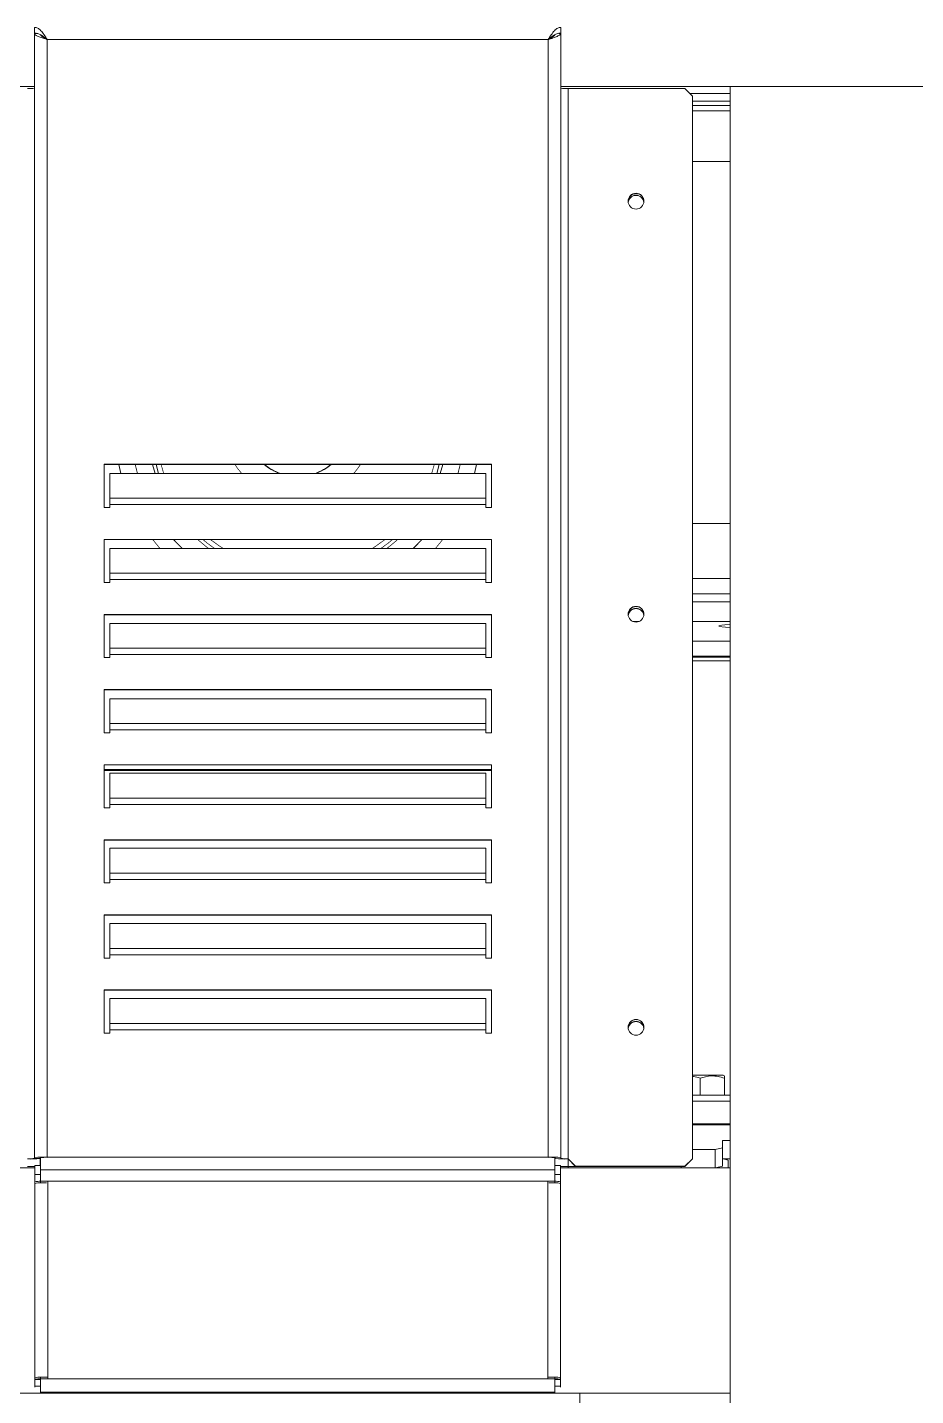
# Model space of a CAD drawing. Header units: millimetres. Extents: x -16985 to -606, y 2122 to 9380.
# Drawn here: x -11820.5 to -11584.2, y 6938.8 to 7302.9 of the extents above; entities that cross this region are included whole.
import ezdxf

# ---------------------------------------------------------------- set-up
doc = ezdxf.new("R2010")
doc.units = ezdxf.units.MM
doc.linetypes.add('K5LT32768', pattern=[0])
doc.linetypes.add('K5LT_THIN', pattern=[0])

msp = doc.modelspace()

# ---------------------------------------------------------------- linework, layer by layer
at = {"color": 7, "linetype": 'K5LT_THIN', "lineweight": 18}
for p, q in [((-11818.55, 7302.88), (-11818.55, 7301.38)), ((-11678.55, 7302.88), (-11678.55, 7301.38)), ((-11818.55, 7002.16), (-11818.55, 7301.28)), ((-11818.55, 7301.28), (-11817.8, 7301.28)), ((-11815.15, 7299.63), (-11815.15, 7002.31)), ((-11681.95, 7299.63), (-11815.15, 7299.63)), ((-11681.95, 7002.31), (-11681.95, 7299.63)), ((-11678.55, 7301.28), (-11679.1, 7301.28)), ((-11678.55, 7301.28), (-11678.55, 7002.16)), ((-13135.55, 7287.19), (-11818.55, 7287.19)), ((-11678.55, 7287.19), (-11531.55, 7287.19)), ((-11676.65, 7001.88), (-11676.65, 7286.61)), ((-11676.65, 7286.61), (-11645.55, 7286.61)), ((-11643.55, 7284.61), (-11645.55, 7286.61)), ((-11633.55, 7285.26), (-11644.21, 7285.26)), ((-11643.55, 7284.61), (-11643.55, 7001.88)), ((-11633.55, 7287.19), (-11573.55, 7287.19)), ((-11633.55, 6078.19), (-11633.55, 7287.19)), ((-11643.55, 7283.26), (-11633.55, 7283.26)), ((-11643.55, 7282.06), (-11633.55, 7282.06)), ((-11697.05, 7186.64), (-11800.05, 7186.64)), ((-11800.05, 7186.64), (-11800.05, 7175.15)), ((-11697.05, 7186.57), (-11800.05, 7186.57)), ((-11796.13, 7186.57), (-11795.6, 7184.22)), ((-11787.14, 7186.57), (-11786.48, 7184.22)), ((-11786.22, 7186.57), (-11785.54, 7184.22)), ((-11711.57, 7184.22), (-11710.89, 7186.57)), ((-11710.63, 7184.22), (-11709.97, 7186.57)), ((-11701.51, 7184.22), (-11700.98, 7186.57)), ((-11697.05, 7175.15), (-11697.05, 7186.64)), ((-11798.55, 7184.22), (-11698.55, 7184.22)), ((-11798.55, 7177.63), (-11798.55, 7184.22)), ((-11698.55, 7184.22), (-11698.55, 7177.63)), ((-11798.55, 7175.95), (-11798.55, 7177.63)), ((-11798.55, 7177.63), (-11698.55, 7177.63)), ((-11798.55, 7175.15), (-11798.55, 7175.95)), ((-11798.55, 7175.95), (-11698.55, 7175.95)), ((-11698.55, 7177.63), (-11698.55, 7175.95)), ((-11698.55, 7175.95), (-11698.55, 7175.15)), ((-11800.05, 7175.15), (-11798.55, 7175.15)), ((-11698.55, 7175.15), (-11697.05, 7175.15)), ((-11697.05, 7166.66), (-11800.05, 7166.66)), ((-11800.05, 7166.66), (-11800.05, 7155.17)), ((-11697.05, 7166.59), (-11800.05, 7166.59)), ((-11697.05, 7155.17), (-11697.05, 7166.66)), ((-11798.55, 7164.24), (-11698.55, 7164.24)), ((-11798.55, 7157.65), (-11798.55, 7164.24)), ((-11698.55, 7164.24), (-11698.55, 7157.65)), ((-11798.55, 7157.65), (-11698.55, 7157.65)), ((-11798.55, 7155.97), (-11798.55, 7157.65)), ((-11698.55, 7157.65), (-11698.55, 7155.97)), ((-11800.05, 7155.17), (-11798.55, 7155.17)), ((-11798.55, 7155.17), (-11798.55, 7155.97)), ((-11798.55, 7155.97), (-11698.55, 7155.97)), ((-11698.55, 7155.97), (-11698.55, 7155.17)), ((-11698.55, 7155.17), (-11697.05, 7155.17)), ((-11633.55, 7152.18), (-11643.55, 7152.18)), ((-11697.05, 7146.68), (-11800.05, 7146.68)), ((-11800.05, 7146.68), (-11800.05, 7135.19)), ((-11697.05, 7146.61), (-11800.05, 7146.61)), ((-11697.05, 7135.19), (-11697.05, 7146.68)), ((-11798.55, 7144.26), (-11698.55, 7144.26)), ((-11798.55, 7137.67), (-11798.55, 7144.26)), ((-11698.55, 7144.26), (-11698.55, 7137.67)), ((-11643.55, 7139.54), (-11633.55, 7139.54)), ((-11800.05, 7135.19), (-11798.55, 7135.19)), ((-11798.55, 7135.99), (-11798.55, 7137.67)), ((-11798.55, 7137.67), (-11698.55, 7137.67)), ((-11798.55, 7135.19), (-11798.55, 7135.99)), ((-11798.55, 7135.99), (-11698.55, 7135.99)), ((-11698.55, 7137.67), (-11698.55, 7135.99)), ((-11698.55, 7135.99), (-11698.55, 7135.19)), ((-11698.55, 7135.19), (-11697.05, 7135.19)), ((-11643.55, 7135.54), (-11633.55, 7135.54)), ((-11697.05, 7126.7), (-11800.05, 7126.7)), ((-11800.05, 7126.7), (-11800.05, 7115.21)), ((-11697.05, 7126.63), (-11800.05, 7126.63)), ((-11798.55, 7124.27), (-11698.55, 7124.27)), ((-11798.55, 7117.69), (-11798.55, 7124.27)), ((-11698.55, 7124.27), (-11698.55, 7117.69)), ((-11697.05, 7115.21), (-11697.05, 7126.7)), ((-11798.55, 7116.01), (-11798.55, 7117.69)), ((-11698.55, 7117.69), (-11798.55, 7117.69)), ((-11698.55, 7117.69), (-11698.55, 7116.01)), ((-11800.05, 7115.21), (-11798.55, 7115.21)), ((-11798.55, 7115.21), (-11798.55, 7116.01)), ((-11698.55, 7116.01), (-11798.55, 7116.01)), ((-11698.55, 7116.01), (-11698.55, 7115.21)), ((-11698.55, 7115.21), (-11697.05, 7115.21)), ((-11697.05, 7106.71), (-11800.05, 7106.71)), ((-11800.05, 7106.71), (-11800.05, 7095.22)), ((-11697.05, 7106.65), (-11800.05, 7106.65)), ((-11697.05, 7095.22), (-11697.05, 7106.71)), ((-11798.55, 7104.46), (-11698.55, 7104.46)), ((-11798.55, 7097.8), (-11798.55, 7104.46)), ((-11698.55, 7104.46), (-11698.55, 7097.8)), ((-11800.05, 7095.22), (-11798.55, 7095.22)), ((-11798.55, 7096.12), (-11798.55, 7097.8)), ((-11798.55, 7097.8), (-11698.55, 7097.8)), ((-11798.55, 7095.22), (-11798.55, 7096.12)), ((-11798.55, 7096.12), (-11698.55, 7096.12)), ((-11698.55, 7097.8), (-11698.55, 7096.12)), ((-11698.55, 7096.12), (-11698.55, 7095.22)), ((-11698.55, 7095.22), (-11697.05, 7095.22)), ((-11697.05, 7086.73), (-11800.05, 7086.73)), ((-11800.05, 7086.73), (-11800.05, 7075.24)), ((-11697.05, 7086.67), (-11800.05, 7086.67)), ((-11798.55, 7084.48), (-11698.55, 7084.48)), ((-11798.55, 7077.82), (-11798.55, 7084.48)), ((-11698.55, 7084.48), (-11698.55, 7077.82)), ((-11697.05, 7075.24), (-11697.05, 7086.73)), ((-11798.55, 7077.82), (-11698.55, 7077.82)), ((-11798.55, 7076.14), (-11798.55, 7077.82)), ((-11698.55, 7077.82), (-11698.55, 7076.14)), ((-11800.05, 7075.24), (-11798.55, 7075.24)), ((-11798.55, 7075.24), (-11798.55, 7076.14)), ((-11798.55, 7076.14), (-11698.55, 7076.14)), ((-11698.55, 7076.14), (-11698.55, 7075.24)), ((-11698.55, 7075.24), (-11697.05, 7075.24)), ((-11697.05, 7066.75), (-11800.05, 7066.75)), ((-11800.05, 7066.75), (-11800.05, 7055.26)), ((-11697.05, 7066.69), (-11800.05, 7066.69)), ((-11697.05, 7055.26), (-11697.05, 7066.75)), ((-11798.55, 7064.49), (-11698.55, 7064.49)), ((-11798.55, 7057.83), (-11798.55, 7064.49)), ((-11698.55, 7064.49), (-11698.55, 7057.83)), ((-11800.05, 7055.26), (-11798.55, 7055.26)), ((-11798.55, 7056.16), (-11798.55, 7057.83)), ((-11798.55, 7057.83), (-11698.55, 7057.83)), ((-11798.55, 7055.26), (-11798.55, 7056.16)), ((-11798.55, 7056.16), (-11698.55, 7056.16)), ((-11698.55, 7057.83), (-11698.55, 7056.16)), ((-11698.55, 7056.16), (-11698.55, 7055.26)), ((-11698.55, 7055.26), (-11697.05, 7055.26)), ((-11697.05, 7046.77), (-11800.05, 7046.77)), ((-11800.05, 7046.77), (-11800.05, 7035.28)), ((-11697.05, 7046.71), (-11800.05, 7046.71)), ((-11798.55, 7044.51), (-11698.55, 7044.51)), ((-11798.55, 7037.85), (-11798.55, 7044.51)), ((-11698.55, 7044.51), (-11698.55, 7037.85)), ((-11697.05, 7035.28), (-11697.05, 7046.77)), ((-11798.55, 7036.18), (-11798.55, 7037.85)), ((-11798.55, 7037.85), (-11698.55, 7037.85)), ((-11698.55, 7037.85), (-11698.55, 7036.18)), ((-11800.05, 7035.28), (-11798.55, 7035.28)), ((-11798.55, 7035.28), (-11798.55, 7036.18)), ((-11798.55, 7036.18), (-11698.55, 7036.18)), ((-11698.55, 7036.18), (-11698.55, 7035.28)), ((-11698.55, 7035.28), (-11697.05, 7035.28)), ((-11635.35, 7024.07), (-11643.55, 7024.07)), ((-11641.55, 7023.31), (-11641.55, 7018.77)), ((-11635.05, 7023.89), (-11635.35, 7024.07)), ((-11635.05, 7023.31), (-11635.05, 7018.77)), ((-11641.55, 7018.77), (-11643.55, 7018.77)), ((-11633.55, 7018.77), (-11641.55, 7018.77)), ((-11643.55, 7017.17), (-11641.55, 7017.17)), ((-11633.55, 7017.17), (-11643.55, 7017.17)), ((-11641.55, 7017.17), (-11633.55, 7017.17)), ((-11637.55, 7017.17), (-11637.55, 7017.17)), ((-11643.55, 7011.17), (-11633.55, 7011.17)), ((-11643.55, 7004.29), (-11637.55, 7004.29)), ((-11637.55, 7004.29), (-11635.55, 7004.74)), ((-11637.55, 6999.44), (-11637.55, 7004.29)), ((-11633.55, 7006.76), (-11635.55, 7006.76)), ((-11635.55, 7006.76), (-11635.55, 7004.74)), ((-11635.55, 7004.74), (-11635.55, 6999.87)), ((-11818.55, 7002.16), (-11818.55, 7001.96)), ((-11818.55, 7001.96), (-11817.05, 7001.96)), ((-11817.05, 7002.16), (-11817.05, 7001.96)), ((-11817.05, 7000.06), (-11817.05, 7001.96)), ((-11816.95, 7002.19), (-11816.95, 6998.95)), ((-11681.95, 7002.31), (-11815.15, 7002.31)), ((-11815.15, 7002.25), (-11681.95, 7002.25)), ((-11680.15, 6998.95), (-11680.15, 7002.19)), ((-11680.05, 7001.96), (-11680.05, 7002.16)), ((-11678.55, 7001.96), (-11678.55, 7002.16)), ((-11676.65, 7001.81), (-11676.65, 7001.88)), ((-11676.65, 7001.88), (-11674.65, 6999.88)), ((-11674.65, 6999.82), (-11676.65, 7001.81)), ((-11645.55, 6999.88), (-11643.55, 7001.88)), ((-11643.55, 7001.81), (-11645.55, 6999.82)), ((-11643.55, 7001.88), (-11643.55, 7001.81)), ((-11635.55, 7001.89), (-11633.55, 7001.89)), ((-11634.05, 7001.49), (-11635.36, 7001.89)), ((-11634.05, 7001.49), (-11634.75, 7001.89)), ((-11634.05, 6999.44), (-11634.05, 7001.49)), ((-11818.45, 6999.44), (-13033.55, 6999.44)), ((-11816.95, 7000.06), (-11818.45, 7000.06)), ((-11818.45, 6997.68), (-11818.45, 7000.06)), ((-11816.95, 6997.68), (-11818.45, 6997.68)), ((-11818.45, 6995.74), (-11818.45, 6997.68)), ((-11816.95, 6995.89), (-11816.95, 6998.95)), ((-11816.95, 6998.95), (-11680.15, 6998.95)), ((-11680.15, 7000.06), (-11678.65, 7000.06)), ((-11680.15, 6998.95), (-11680.15, 6995.89)), ((-11680.15, 6997.68), (-11678.65, 6997.68)), ((-11678.65, 7000.06), (-11678.65, 6997.68)), ((-11633.55, 6999.44), (-11678.65, 6999.44)), ((-11678.65, 6997.68), (-11678.65, 6995.74)), ((-11676.65, 6999.82), (-11646.55, 6999.82)), ((-11645.55, 6999.88), (-11674.65, 6999.88)), ((-11674.65, 6999.88), (-11674.65, 6999.82)), ((-11645.55, 6999.82), (-11674.65, 6999.82)), ((-11646.55, 6999.81), (-11646.55, 6999.82)), ((-11646.52, 6999.82), (-11646.55, 6999.44)), ((-11646.54, 6999.44), (-11646.51, 6999.82)), ((-11645.55, 6999.82), (-11645.55, 6999.88)), ((-11635.55, 6999.87), (-11637.45, 6999.44)), ((-11633.55, 6939.5), (-11633.55, 6999.44)), ((-11818.45, 6943.18), (-11818.45, 6995.74)), ((-11816.95, 6995.89), (-11815.05, 6995.89)), ((-11816.95, 6995.89), (-11816.95, 6995.89)), ((-11816.95, 6995.46), (-11816.95, 6995.89)), ((-11816.95, 6995.46), (-11815.38, 6995.46)), ((-11816.95, 6995.43), (-11816.95, 6995.46)), ((-11682.05, 6995.89), (-11815.05, 6995.89)), ((-11680.15, 6995.89), (-11682.05, 6995.89)), ((-11680.15, 6995.46), (-11681.73, 6995.46)), ((-11680.15, 6995.89), (-11680.15, 6995.89)), ((-11680.15, 6995.89), (-11680.15, 6995.46)), ((-11680.15, 6995.43), (-11680.15, 6995.46)), ((-11678.65, 6995.74), (-11678.65, 6943.18)), ((-11816.95, 6943.18), (-11818.45, 6943.18)), ((-11818.45, 6941.39), (-11818.45, 6943.18)), ((-11815.2, 6943.77), (-11816.95, 6943.77)), ((-11816.95, 6943.31), (-11816.95, 6943.77)), ((-11816.95, 6939.79), (-11816.95, 6943.33)), ((-11815.05, 6943.33), (-11816.95, 6943.33)), ((-11682.05, 6943.33), (-11815.05, 6943.33)), ((-11680.15, 6943.33), (-11682.05, 6943.33)), ((-11680.15, 6943.77), (-11681.91, 6943.77)), ((-11680.15, 6943.77), (-11680.15, 6943.31)), ((-11680.15, 6943.33), (-11680.15, 6939.79)), ((-11680.15, 6943.18), (-11678.65, 6943.18)), ((-11678.65, 6941.39), (-11678.65, 6943.18)), ((-11633.55, 6939.5), (-13033.55, 6939.5)), ((-11818.45, 6941.39), (-11818.45, 6941.1)), ((-11816.95, 6941.39), (-11818.45, 6941.39)), ((-11680.15, 6939.79), (-11816.95, 6939.79)), ((-11816.95, 6939.5), (-11816.95, 6939.79)), ((-11680.15, 6939.5), (-11816.95, 6939.5)), ((-11678.65, 6941.39), (-11680.15, 6941.39)), ((-11680.15, 6939.79), (-11680.15, 6939.5)), ((-11678.65, 6941.1), (-11678.65, 6941.39)), ((-11633.55, 6939.5), (-11673.55, 6939.5)), ((-11673.55, 6939.5), (-11673.55, 6078.19)), ((-11633.55, 6939.5), (-11633.55, 6078.19))]:
    msp.add_line(p, q, dxfattribs=at)
at = {"color": 8, "linetype": 'K5LT32768', "lineweight": 15, "true_color": 0x808080}
for p, q in [((-11643.55, 7280.71), (-11633.55, 7280.71)), ((-11643.55, 7267.16), (-11633.55, 7267.16)), ((-11643.55, 7170.85), (-11633.55, 7170.85)), ((-11643.55, 7156.25), (-11633.55, 7156.25)), ((-11633.55, 7150.01), (-11643.55, 7150.01)), ((-11659.37, 7144.81), (-11657.74, 7144.81)), ((-11643.55, 7144.81), (-11633.55, 7144.81)), ((-11643.55, 7135.36), (-11633.55, 7135.36)), ((-11633.55, 7134.33), (-11643.55, 7134.33)), ((-11800.05, 7105.46), (-11697.05, 7105.46)), ((-11800.05, 7105.13), (-11697.05, 7105.13)), ((-11643.55, 7010.91), (-11633.55, 7010.91)), ((-11676.65, 6999.82), (-11676.65, 7001.81)), ((-11676.65, 6999.81), (-11676.65, 6999.82)), ((-11676.65, 6999.44), (-11676.65, 6999.81)), ((-11815.05, 6995.89), (-11815.05, 6943.33)), ((-11682.05, 6943.33), (-11682.05, 6995.89))]:
    msp.add_line(p, q, dxfattribs=at)
at = {"color": 7, "linetype": 'K5LT_THIN', "const_width": 0.18}
for points in [[(-11791.79, 7186.57), (-11791.69, 7186.16), (-11791.2, 7184.22)], [(-11791.76, 7186.57), (-11791.69, 7186.29), (-11791.17, 7184.22)], [(-11784.89, 7186.57), (-11784.29, 7184.53), (-11784.18, 7184.22)], [(-11765.25, 7186.57), (-11764.53, 7185.52), (-11763.48, 7184.22)], [(-11733.63, 7184.22), (-11732.58, 7185.52), (-11731.86, 7186.57)], [(-11712.93, 7184.22), (-11712.82, 7184.53), (-11712.22, 7186.57)], [(-11705.94, 7184.22), (-11705.41, 7186.29), (-11705.35, 7186.57)], [(-11705.9, 7184.22), (-11705.41, 7186.16), (-11705.32, 7186.57)], [(-11787.1, 7166.59), (-11785.33, 7164.41), (-11785.18, 7164.24)], [(-11781.6, 7166.59), (-11780.54, 7165.45), (-11779.33, 7164.24)], [(-11781.48, 7166.59), (-11780.54, 7165.58), (-11779.2, 7164.24)], [(-11775.13, 7166.59), (-11773.13, 7164.91), (-11772.24, 7164.24)], [(-11773.75, 7166.59), (-11772.58, 7165.64), (-11770.68, 7164.24)], [(-11771.74, 7166.59), (-11769.14, 7164.73), (-11768.36, 7164.24)], [(-11728.74, 7164.24), (-11727.97, 7164.73), (-11725.37, 7166.59)], [(-11726.43, 7164.24), (-11724.52, 7165.64), (-11723.36, 7166.59)], [(-11724.86, 7164.24), (-11723.98, 7164.91), (-11721.98, 7166.59)], [(-11717.91, 7164.24), (-11716.57, 7165.58), (-11715.63, 7166.59)], [(-11717.77, 7164.24), (-11716.57, 7165.45), (-11715.51, 7166.59)], [(-11711.93, 7164.24), (-11711.78, 7164.41), (-11710.01, 7166.59)], [(-11633.55, 7144), (-11633.8, 7143.99), (-11634.94, 7143.92), (-11635.82, 7143.83), (-11636.37, 7143.73), (-11636.55, 7143.61), (-11636.37, 7143.5), (-11635.82, 7143.4), (-11634.94, 7143.31), (-11633.8, 7143.24), (-11633.55, 7143.23)]]:
    msp.add_lwpolyline(points, dxfattribs=at)
at = {"color": 7, "linetype": 'K5LT_THIN', "lineweight": 18}
for centre in [(-11658.56, 7256.64), (-11658.56, 7146.74), (-11658.56, 7036.84)]:
    msp.add_circle(centre, 2.1, dxfattribs=at)
for centre, radius, start, end in [((-11819.98, 7297.61), 11.01, 267.5327, 277.4392), ((-11677.13, 7297.61), 11.01, 262.5608, 272.4673), ((-11658.55, 7256.57), 2.1, 0.0363, 179.9637), ((-11658.55, 7256.13), 2.1, 6.3591, 173.6401), ((-11658.55, 7256.06), 2.1, 6.4648, 173.5368), ((-11748.56, 7197.3), 13.96, 230.1875, 249.5288), ((-11748.56, 7197.37), 13.96, 230.6481, 250.3845), ((-11748.55, 7197.37), 13.96, 289.6155, 309.3519), ((-11748.55, 7197.3), 13.96, 290.4712, 309.8125), ((-11658.55, 7146.68), 2.1, 0.0363, 179.9637), ((-11658.55, 7146.23), 2.1, 6.2504, 173.749), ((-11658.55, 7146.17), 2.1, 7.3854, 172.6134), ((-11658.55, 7036.78), 2.1, 0.0363, 179.9637), ((-11658.55, 7036.34), 2.1, 5.9132, 174.0872), ((-11658.55, 7036.27), 2.1, 8.1772, 171.8192), ((-11819.61, 7021.5), 19.71, 267.5327, 277.4392), ((-11819.98, 7012.88), 11.01, 267.5327, 277.4392), ((-11816, 6982.62), 19.71, 87.5327, 97.4392), ((-11815.63, 6991.24), 11.01, 87.5327, 97.4392), ((-11681.11, 6982.62), 19.71, 82.5608, 92.4673), ((-11681.48, 6991.24), 11.01, 82.5608, 92.4673), ((-11677.5, 7021.5), 19.71, 262.5608, 272.4673), ((-11677.13, 7012.88), 11.01, 262.5608, 272.4673), ((-11820.35, 6936.43), 63.39, 88.287, 90.0951), ((-11676.76, 6936.43), 63.39, 89.9049, 91.713), ((-11817.2, 6989.59), 6.28, 87.7815, 101.5493), ((-11817.2, 6989.21), 6.23, 87.7646, 101.6426), ((-11815.06, 6918.69), 77.2, 89.9984, 90.4007), ((-11681.99, 6929.23), 66.67, 88.4236, 90.0567), ((-11679.91, 6989.59), 6.28, 78.4507, 92.2185), ((-11679.91, 6989.21), 6.23, 78.3574, 92.2354), ((-11817.2, 6937.47), 6.28, 87.7815, 101.5493), ((-11817.2, 6937.08), 6.23, 87.7646, 101.6426), ((-11679.91, 6937.47), 6.28, 78.4507, 92.2185), ((-11679.91, 6937.08), 6.23, 78.3574, 92.2354)]:
    msp.add_arc(centre, radius, start, end, dxfattribs=at)
for points in [[(-11815.15, 7299.63), (-11815.44, 7300.07), (-11816, 7300.96), (-11816.85, 7302.05), (-11817.7, 7302.79), (-11818.27, 7302.85), (-11818.55, 7302.88)], [(-11815.15, 7299.57), (-11815.44, 7299.81), (-11816, 7300.31), (-11816.85, 7300.92), (-11817.7, 7301.33), (-11818.27, 7301.36), (-11818.55, 7301.38)], [(-11681.95, 7299.63), (-11681.51, 7299.78), (-11680.62, 7300.07), (-11679.49, 7300.49), (-11678.71, 7300.89), (-11678.61, 7301.15), (-11678.55, 7301.28)]]:
    msp.add_open_spline(points, degree=3, dxfattribs=at)
for points, knots in [([(-11678.55, 7302.88), (-11678.83, 7302.85), (-11679.4, 7302.79), (-11680.26, 7302.05), (-11681.11, 7300.95), (-11681.68, 7300.07), (-11681.95, 7299.63)], [0, 0, 0, 0, 0.245681, 0.500547, 0.755437, 1, 1, 1, 1]), ([(-11818.55, 7301.28), (-11818.51, 7301.16), (-11818.43, 7300.93), (-11817.78, 7300.57), (-11816.83, 7300.19), (-11815.89, 7299.88), (-11815.32, 7299.69), (-11815.15, 7299.63)], [0, 0, 0, 0, 0.22659, 0.453235, 0.67988, 0.906525, 1, 1, 1, 1]), ([(-11816.95, 7300.93), (-11816.94, 7300.92), (-11816.9, 7300.78), (-11816.57, 7300.49), (-11816.03, 7300.09), (-11815.58, 7299.83), (-11815.39, 7299.71)], [0, 0, 0, 0, 0.009762, 0.365674, 0.721685, 1, 1, 1, 1]), ([(-11678.55, 7301.38), (-11678.92, 7301.35), (-11679.66, 7301.28), (-11680.75, 7300.6), (-11681.47, 7299.98), (-11681.82, 7299.68)], [0, 0, 0, 0, 0.339299, 0.679661, 1, 1, 1, 1]), ([(-11681.72, 7299.71), (-11681.55, 7299.81), (-11681.13, 7300.06), (-11680.6, 7300.44), (-11680.25, 7300.73), (-11680.2, 7300.87), (-11680.2, 7300.87)], [0, 0, 0, 0, 0.249735, 0.621549, 0.993364, 1, 1, 1, 1]), ([(-11641.55, 7023.31), (-11642.12, 7023.5), (-11642.77, 7023.73), (-11643.45, 7023.77), (-11643.55, 7023.78)], [0, 0, 0, 0, 0.854006, 1, 1, 1, 1]), ([(-11635.05, 7023.31), (-11635.62, 7023.48), (-11636.76, 7023.82), (-11638.97, 7024), (-11640.55, 7023.58), (-11641.55, 7023.31)], [0, 0, 0, 0, 0.264862, 0.535468, 1, 1, 1, 1]), ([(-11635.05, 7023.85), (-11635.05, 7023.86), (-11635.05, 7023.89), (-11635.05, 7023.56), (-11635.05, 7023.31)], [0, 0, 0, 0, 0.249516, 1, 1, 1, 1])]:
    msp.add_open_spline(points, degree=3, knots=knots, dxfattribs=at)

doc.saveas('drawing.dxf')
